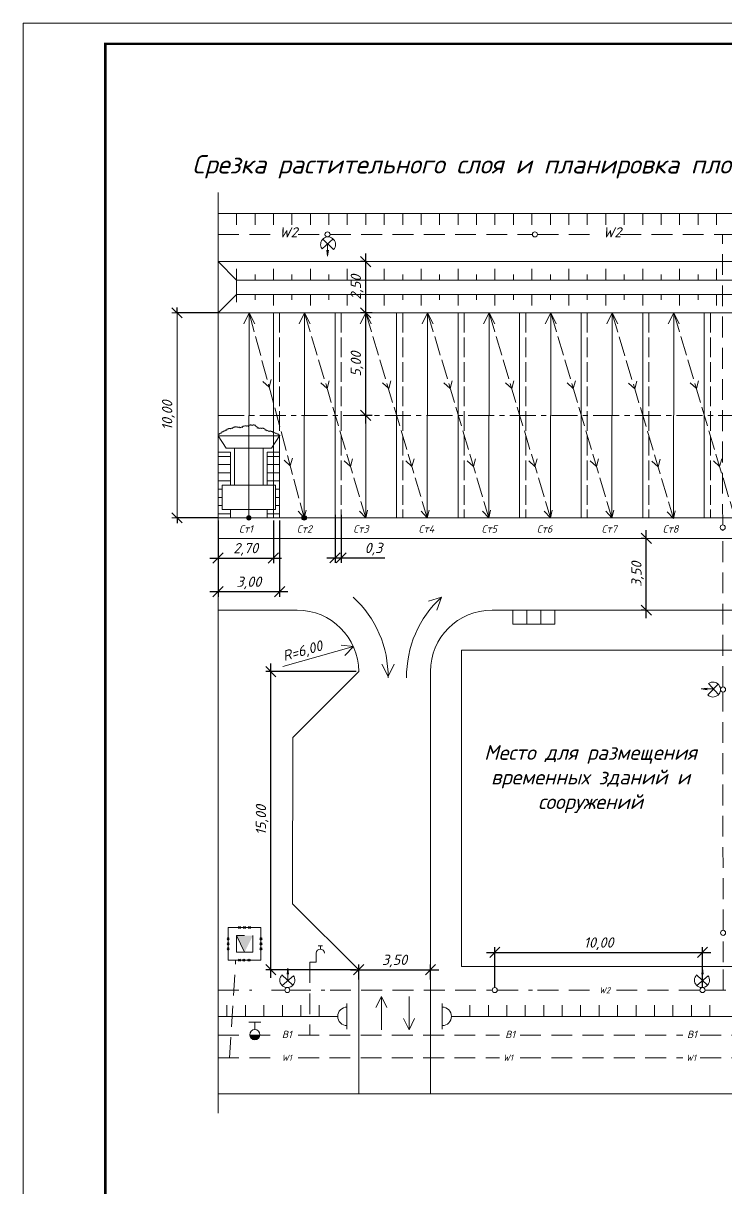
# Model space of a CAD drawing. Header units: millimetres. Extents: x 27137 to 30937, y -4667 to -569.
# Drawn here: x 28249.2 to 28420.4, y -3055.1 to -2771.2 of the extents above; entities that cross this region are included whole.
import ezdxf

# ---------------------------------------------------------------- set-up
doc = ezdxf.new("R2010")
doc.units = ezdxf.units.MM
doc.header["$LTSCALE"] = 0.4
for name, pattern in [('ACAD_ISO02W100', [15, 12, -3]), ('осевая', [50.8, 31.75, -6.35, 6.35, -6.35]), ('штриховаяX2', [38.1, 25.4, -12.7])]:
    doc.linetypes.add(name, pattern=pattern)
doc.layers.add('здания', color=7, linetype='Continuous', lineweight=40)
doc.styles.add('Isocpeur', font='isocpeui.ttf', dxfattribs={"height": 2.5})
doc.styles.get("Standard").update_dxf_attribs({"font": 'isocpeui.ttf', "height": 2.5})
doc.dimstyles.new('06', dxfattribs={"dimtxt": 2.5, "dimasz": 2.5, "dimexe": 1.25, "dimexo": 0.625, "dimtad": 1, "dimdec": 0, "dimlfac": 200, "dimtxsty": 'Standard', "dimblk": 'OBLIQUE', "dimcen": 2.5, "dimdle": 2, "dimadec": 0, "dimazin": 0, "dimtfac": 1, "dimtdec": 0, "dimtmove": 0, "dimatfit": 3, "dimldrblk": 'OBLIQUE', "dimfxl": 1, "dimarcsym": 0})

# ---------------------------------------------------------------- blocks, each defined once
blk = doc.blocks.new('_Oblique')
at = {"color": 0, "linetype": 'ByBlock', "lineweight": -2}
blk.add_line((-0.5, -0.5), (0.5, 0.5), dxfattribs=at)
blk = doc.blocks.new('*D385')
at = {"color": 0, "lineweight": -2, "transparency": 16777216}
for p, q in [((28401.06, -2916.28), (28401.06, -2894.78)), ((28400.43, -2896.78), (28399.81, -2896.78)), ((28400.43, -2914.28), (28399.81, -2914.28))]:
    blk.add_line(p, q, dxfattribs=at)
at = {"layer": 'Defpoints', "color": 0, "transparency": 16777216}
for p in [(28401.06, -2896.78), (28401.06, -2896.78), (28401.06, -2914.28)]:
    blk.add_point(p, dxfattribs=at)
at = {"color": 0, "lineweight": -2, "transparency": 16777216, "xscale": 2.5, "yscale": 2.5, "zscale": 2.5}
for p, rotation in [((28401.06, -2896.78), 90), ((28401.06, -2914.28), 270)]:
    blk.add_blockref('_Oblique', p, dxfattribs=dict(at, rotation=rotation))
at = {"color": 0, "lineweight": 15, "transparency": 16777216, "insert": (28398.93, -2905.53), "char_height": 2.5, "attachment_point": 5, "rotation": 90, "style": 'Isocpeur'}
blk.add_mtext('3,50', dxfattribs=at)
blk = doc.blocks.new('*D386')
at = {"color": 0, "lineweight": -2, "transparency": 16777216}
for p, q in [((28325.17, -2891.02), (28325.17, -2902.78)), ((28326.67, -2891.02), (28326.67, -2902.78)), ((28323.17, -2901.53), (28326.67, -2901.53)), ((28326.67, -2901.53), (28337.33, -2901.53))]:
    blk.add_line(p, q, dxfattribs=at)
at = {"layer": 'Defpoints', "color": 0, "transparency": 16777216}
for p in [(28325.17, -2890.39), (28326.67, -2890.39), (28326.67, -2901.53)]:
    blk.add_point(p, dxfattribs=at)
at = {"color": 0, "lineweight": -2, "transparency": 16777216, "xscale": 2.5, "yscale": 2.5, "zscale": 2.5, "rotation": 180}
blk.add_blockref('_Oblique', (28325.17, -2901.53), dxfattribs=at)
at = {"color": 0, "lineweight": -2, "transparency": 16777216, "xscale": 2.5, "yscale": 2.5, "zscale": 2.5}
blk.add_blockref('_Oblique', (28326.67, -2901.53), dxfattribs=at)
at = {"color": 0, "lineweight": 15, "transparency": 16777216, "insert": (28334.56, -2899.4), "char_height": 2.5, "attachment_point": 5, "style": 'Isocpeur'}
blk.add_mtext('0,3', dxfattribs=at)
blk = doc.blocks.new('*D387')
at = {"color": 0, "lineweight": -2, "transparency": 16777216}
for p, q in [((28296.67, -2892.4), (28296.67, -2911.02)), ((28311.66, -2892.4), (28311.66, -2911.02)), ((28294.67, -2909.77), (28313.66, -2909.77))]:
    blk.add_line(p, q, dxfattribs=at)
at = {"layer": 'Defpoints', "color": 0, "transparency": 16777216}
for p in [(28296.67, -2891.78), (28311.66, -2891.78), (28311.66, -2909.77)]:
    blk.add_point(p, dxfattribs=at)
at = {"color": 0, "lineweight": -2, "transparency": 16777216, "xscale": 2.5, "yscale": 2.5, "zscale": 2.5, "rotation": 180}
blk.add_blockref('_Oblique', (28296.67, -2909.77), dxfattribs=at)
at = {"color": 0, "lineweight": -2, "transparency": 16777216, "xscale": 2.5, "yscale": 2.5, "zscale": 2.5}
blk.add_blockref('_Oblique', (28311.66, -2909.77), dxfattribs=at)
at = {"color": 0, "lineweight": 15, "transparency": 16777216, "insert": (28304.17, -2907.64), "char_height": 2.5, "attachment_point": 5, "style": 'Isocpeur'}
blk.add_mtext('3,00', dxfattribs=at)
blk = doc.blocks.new('*D388')
at = {"color": 0, "lineweight": -2, "transparency": 16777216}
for p, q in [((28296.67, -2892.4), (28296.67, -2902.82)), ((28310.16, -2892.4), (28310.16, -2902.82)), ((28294.67, -2901.57), (28312.16, -2901.57))]:
    blk.add_line(p, q, dxfattribs=at)
at = {"layer": 'Defpoints', "color": 0, "transparency": 16777216}
for p in [(28296.67, -2891.78), (28310.16, -2891.78), (28310.16, -2901.57)]:
    blk.add_point(p, dxfattribs=at)
at = {"color": 0, "lineweight": -2, "transparency": 16777216, "xscale": 2.5, "yscale": 2.5, "zscale": 2.5, "rotation": 180}
blk.add_blockref('_Oblique', (28296.67, -2901.57), dxfattribs=at)
at = {"color": 0, "lineweight": -2, "transparency": 16777216, "xscale": 2.5, "yscale": 2.5, "zscale": 2.5}
blk.add_blockref('_Oblique', (28310.16, -2901.57), dxfattribs=at)
at = {"color": 0, "lineweight": 15, "transparency": 16777216, "insert": (28303.42, -2899.45), "char_height": 2.5, "attachment_point": 5, "style": 'Isocpeur'}
blk.add_mtext('2,70', dxfattribs=at)
blk = doc.blocks.new('*D351')
at = {"color": 0, "lineweight": -2, "transparency": 16777216}
for p, q in [((28334.21, -2841.78), (28331.42, -2841.78)), ((28332.67, -2868.78), (28332.67, -2839.78)), ((28334.21, -2866.78), (28331.42, -2866.78))]:
    blk.add_line(p, q, dxfattribs=at)
at = {"layer": 'Defpoints', "color": 0, "transparency": 16777216}
for p in [(28332.67, -2841.78), (28334.83, -2841.78), (28334.83, -2866.78)]:
    blk.add_point(p, dxfattribs=at)
at = {"color": 0, "lineweight": -2, "transparency": 16777216, "xscale": 2.5, "yscale": 2.5, "zscale": 2.5}
for p, rotation in [((28332.67, -2841.78), 90), ((28332.67, -2866.78), 270)]:
    blk.add_blockref('_Oblique', p, dxfattribs=dict(at, rotation=rotation))
at = {"color": 0, "lineweight": 15, "transparency": 16777216, "insert": (28330.54, -2854.28), "char_height": 2.5, "attachment_point": 5, "rotation": 90, "style": 'Isocpeur'}
blk.add_mtext('5,00', dxfattribs=at)
blk = doc.blocks.new('*D352')
at = {"color": 0, "lineweight": -2, "transparency": 16777216}
for p, q in [((28332.67, -2843.78), (28332.67, -2827.28)), ((28332.04, -2829.28), (28331.42, -2829.28)), ((28332.04, -2841.78), (28331.42, -2841.78))]:
    blk.add_line(p, q, dxfattribs=at)
at = {"layer": 'Defpoints', "color": 0, "transparency": 16777216}
for p in [(28332.67, -2829.28), (28332.67, -2829.28), (28332.67, -2841.78)]:
    blk.add_point(p, dxfattribs=at)
at = {"color": 0, "lineweight": -2, "transparency": 16777216, "xscale": 2.5, "yscale": 2.5, "zscale": 2.5}
for p, rotation in [((28332.67, -2829.28), 90), ((28332.67, -2841.78), 270)]:
    blk.add_blockref('_Oblique', p, dxfattribs=dict(at, rotation=rotation))
at = {"color": 0, "lineweight": 15, "transparency": 16777216, "insert": (28330.54, -2835.53), "char_height": 2.5, "attachment_point": 5, "rotation": 90, "style": 'Isocpeur'}
blk.add_mtext('2,50', dxfattribs=at)
blk = doc.blocks.new('*D358')
at = {"color": 0, "lineweight": -2, "transparency": 16777216}
for p, q in [((28362.12, -2997.75), (28416.75, -2997.75)), ((28364.12, -3006.33), (28364.12, -2996.5)), ((28414.75, -3006.33), (28414.75, -2996.5))]:
    blk.add_line(p, q, dxfattribs=at)
at = {"layer": 'Defpoints', "color": 0, "transparency": 16777216}
for p in [(28414.75, -2997.75), (28364.12, -3006.95), (28414.75, -3006.95)]:
    blk.add_point(p, dxfattribs=at)
at = {"color": 0, "lineweight": -2, "transparency": 16777216, "xscale": 2.5, "yscale": 2.5, "zscale": 2.5, "rotation": 180}
blk.add_blockref('_Oblique', (28364.12, -2997.75), dxfattribs=at)
at = {"color": 0, "lineweight": -2, "transparency": 16777216, "xscale": 2.5, "yscale": 2.5, "zscale": 2.5}
blk.add_blockref('_Oblique', (28414.75, -2997.75), dxfattribs=at)
at = {"color": 0, "lineweight": 15, "transparency": 16777216, "insert": (28389.44, -2995.63), "char_height": 2.5, "attachment_point": 5, "style": 'Isocpeur'}
blk.add_mtext('10,00', dxfattribs=at)
blk = doc.blocks.new('*D359')
at = {"color": 0, "lineweight": -2, "transparency": 16777216}
for p, q in [((28330.94, -3004.37), (28330.94, -3000.73)), ((28348.44, -3004.37), (28348.44, -3000.73)), ((28328.94, -3001.98), (28350.44, -3001.98))]:
    blk.add_line(p, q, dxfattribs=at)
at = {"layer": 'Defpoints', "color": 0, "transparency": 16777216}
for p in [(28348.44, -3001.98), (28330.94, -3005), (28348.44, -3005)]:
    blk.add_point(p, dxfattribs=at)
at = {"color": 0, "lineweight": -2, "transparency": 16777216, "xscale": 2.5, "yscale": 2.5, "zscale": 2.5, "rotation": 180}
blk.add_blockref('_Oblique', (28330.94, -3001.98), dxfattribs=at)
at = {"color": 0, "lineweight": -2, "transparency": 16777216, "xscale": 2.5, "yscale": 2.5, "zscale": 2.5}
blk.add_blockref('_Oblique', (28348.44, -3001.98), dxfattribs=at)
at = {"color": 0, "lineweight": 15, "transparency": 16777216, "insert": (28339.69, -2999.85), "char_height": 2.5, "attachment_point": 5, "style": 'Isocpeur'}
blk.add_mtext('3,50', dxfattribs=at)
blk = doc.blocks.new('*D399')
at = {"color": 0, "lineweight": -2, "transparency": 16777216}
for p, q in [((28309.52, -3003.98), (28309.52, -2927.28)), ((28330.32, -2929.28), (28308.27, -2929.28)), ((28330.32, -3001.98), (28308.27, -3001.98))]:
    blk.add_line(p, q, dxfattribs=at)
at = {"layer": 'Defpoints', "color": 0, "transparency": 16777216}
for p in [(28309.52, -2929.28), (28330.94, -2929.28), (28330.94, -3001.98)]:
    blk.add_point(p, dxfattribs=at)
at = {"color": 0, "lineweight": -2, "transparency": 16777216, "xscale": 2.5, "yscale": 2.5, "zscale": 2.5}
for p, rotation in [((28309.52, -2929.28), 90), ((28309.52, -3001.98), 270)]:
    blk.add_blockref('_Oblique', p, dxfattribs=dict(at, rotation=rotation))
at = {"color": 0, "lineweight": 15, "transparency": 16777216, "insert": (28307.4, -2965.47), "char_height": 2.5, "attachment_point": 5, "rotation": 90, "style": 'Isocpeur'}
blk.add_mtext('15,00', dxfattribs=at)

msp = doc.modelspace()

# ---------------------------------------------------------------- hatches: boundary and pattern name
at = {"lineweight": 15}
h = msp.add_hatch(color=256, dxfattribs=at)
h.dxf.hatch_style = 1
h.paths.add_polyline_path([(28304.7319, -2891.7754), (28304.1694, -2891.7754), (28303.6069, -2891.7754, 1)])
h.paths.add_polyline_path([(28304.1694, -2891.2129, 0.41421356), (28303.6069, -2891.7754), (28304.1694, -2891.7754)])
h = msp.add_hatch(color=256, dxfattribs=at)
h.dxf.hatch_style = 1
h.paths.add_polyline_path([(28303.8994, -2891.7754, 1), (28304.4394, -2891.7754)])
h.paths.add_polyline_path([(28304.1694, -2891.7754), (28304.4394, -2891.7754, 0.41421356), (28304.1694, -2891.5054)])
h.paths.add_polyline_path([(28304.1694, -2891.7754), (28304.1694, -2891.5054, 0.41421356), (28303.8994, -2891.7754)])
h = msp.add_hatch(color=256, dxfattribs=at)
h.dxf.hatch_style = 1
h.paths.add_polyline_path([(28304.1694, -2891.2129), (28304.1694, -2891.7754), (28304.7319, -2891.7754, 0.41421356)])
h = msp.add_hatch(color=256, dxfattribs=at)
h.dxf.hatch_style = 1
h.paths.add_polyline_path([(28318.1957, -2891.7754), (28317.6332, -2891.7754), (28317.0707, -2891.7754, 1)])
h.paths.add_polyline_path([(28317.6332, -2891.2129, 0.41421356), (28317.0707, -2891.7754), (28317.6332, -2891.7754)])
h = msp.add_hatch(color=256, dxfattribs=at)
h.dxf.hatch_style = 1
h.paths.add_polyline_path([(28318.2319, -2891.7754), (28317.6694, -2891.7754), (28317.1069, -2891.7754, 1)])
h.paths.add_polyline_path([(28317.6694, -2891.2129, 0.41421356), (28317.1069, -2891.7754), (28317.6694, -2891.7754)])
h = msp.add_hatch(color=256, dxfattribs=at)
h.dxf.hatch_style = 1
h.paths.add_polyline_path([(28317.6332, -2891.2129), (28317.6332, -2891.7754), (28318.1957, -2891.7754, 0.41421356)])
h = msp.add_hatch(color=256, dxfattribs=at)
h.dxf.hatch_style = 1
h.paths.add_polyline_path([(28317.6694, -2891.2129), (28317.6694, -2891.7754), (28318.2319, -2891.7754, 0.41421356)])
h = msp.add_hatch(color=256, dxfattribs=at)
h.dxf.hatch_style = 1
h.paths.add_polyline_path([(28303.1247, -2993.6596), (28301.1247, -2993.6596), (28303.1247, -2997.6596), (28303.1247, -2995.6596)])
h.paths.add_polyline_path([(28305.1247, -2993.6596), (28303.1247, -2993.6596), (28303.1247, -2995.6596), (28303.1247, -2997.6596)])
msp.add_hatch(color=256, dxfattribs=at).paths.add_polyline_path([(28306.8741, -3017.8156), (28305.637, -3017.8156), (28304.3998, -3017.8156, 1)])

# ---------------------------------------------------------------- linework, layer by layer
at = {"lineweight": 15, "ltscale": 0.5}
for p, q in [((28296.6694, -2812.4163), (28296.6694, -3032.2039)), ((28296.6694, -2822.6612), (28296.6694, -2817.6612)), ((28296.6694, -2831.857), (28296.6694, -2818.0919)), ((28296.6694, -2829.2754), (28296.6694, -2823.0254)), ((28322.0067, -2826.1622), (28324.7408, -2823.7635)), ((28324.7982, -2826.3698), (28322.1809, -2823.8198)), ((28323.3634, -2824.9719), (28323.3634, -2827.983)), ((28323.3634, -2827.983), (28323.1693, -2826.513)), ((28323.3634, -2827.983), (28323.5548, -2826.5167)), ((28296.6694, -2841.7754), (28296.6694, -2829.2754)), ((28296.6694, -2829.2754), (28328.0747, -2829.2754)), ((28328.0747, -2829.2754), (28697.8081, -2829.2754)), ((28301.1694, -2837.2754), (28301.1694, -2833.7754)), ((28301.1694, -2833.7754), (28697.8081, -2833.7754)), ((28301.1694, -2837.2754), (28697.8081, -2837.2754)), ((28296.6694, -2841.7754), (28304.2541, -2841.7754)), ((28296.6694, -2841.7754), (28296.6694, -2866.7754)), ((28296.6694, -2841.7754), (28447.0239, -2841.7754)), ((28304.1694, -2891.7754), (28304.2541, -2841.7754)), ((28310.1694, -2891.7754), (28310.1694, -2841.7754)), ((28317.6694, -2891.7754), (28317.7541, -2841.7754)), ((28325.1694, -2891.7754), (28325.1694, -2841.7754)), ((28332.6694, -2891.7754), (28332.6694, -2841.7754)), ((28340.1694, -2891.7754), (28340.1694, -2841.7754)), ((28347.6694, -2891.7754), (28347.7541, -2841.7754)), ((28355.1694, -2891.7754), (28355.1694, -2841.7754)), ((28362.6694, -2891.7754), (28362.7541, -2841.7754)), ((28370.1694, -2891.7754), (28370.1694, -2841.7754)), ((28377.6694, -2891.7754), (28377.7541, -2841.7754)), ((28385.1694, -2891.7754), (28385.1694, -2841.7754)), ((28392.6694, -2891.7754), (28392.7541, -2841.7754)), ((28400.1694, -2891.7754), (28400.1694, -2841.7754)), ((28407.6694, -2891.7754), (28407.7541, -2841.7754)), ((28415.1694, -2891.7754), (28415.1694, -2841.7754)), ((28296.6694, -2866.7754), (28296.6694, -2891.7754)), ((28296.6694, -2875.7813), (28296.6694, -2891.7754)), ((28296.6694, -2875.7813), (28296.6694, -2891.7754)), ((28311.6638, -2875.7813), (28311.6638, -2891.7754)), ((28296.6694, -2891.7754), (28831.521, -2891.7754)), ((28296.6694, -2891.7754), (28296.6694, -2896.7754)), ((28308.665, -2891.7754), (28311.6638, -2891.7754)), ((28296.6694, -2896.7754), (28831.521, -2896.7754)), ((28296.6694, -2896.7754), (28296.6694, -2914.2754)), ((28296.6694, -2896.7754), (28296.6694, -2914.2754)), ((28296.6694, -2914.2754), (28315.9404, -2914.2754)), ((28296.6694, -2914.2754), (28296.6694, -2991.6833)), ((28363.4404, -2914.2754), (28430.3823, -2914.2754)), ((28394.8678, -2914.2754), (28394.8678, -2914.2754)), ((28330.9404, -2929.2754), (28314.8705, -2945.3619)), ((28348.4404, -2929.2754), (28348.4404, -3032.2039)), ((28348.4404, -2933.2144), (28348.4404, -2933.2144)), ((28414.4288, -2933.5135), (28415.8987, -2933.3194)), ((28416.0419, -2934.9483), (28418.5919, -2932.331)), ((28416.2495, -2932.1568), (28418.6482, -2934.8909)), ((28417.4398, -2933.5135), (28414.4288, -2933.5135)), ((28414.4288, -2933.5135), (28415.8951, -2933.705)), ((28314.8705, -2945.3619), (28314.8249, -2985.9425)), ((28330.9404, -3001.9763), (28314.8249, -2985.9425)), ((28320.5869, -3000.1274), (28320.5869, -2997.9467)), ((28322.1, -2996.1575), (28321.1, -2996.1575)), ((28321.6, -2996.9336), (28321.6, -2996.1575)), ((28321.6, -2996.1575), (28322.1, -2996.1575)), ((28319.0344, -3000.1274), (28320.5869, -3000.1274)), ((28414.754, -3003.963), (28414.754, -2999.7642)), ((28414.754, -2999.7642), (28414.754, -3001.8636)), ((28312.2403, -3003.2313), (28314.8575, -3005.7813)), ((28315.0317, -3003.4389), (28312.2976, -3005.8376)), ((28313.675, -3001.6182), (28313.4836, -3003.0845)), ((28313.675, -3004.6292), (28313.675, -3001.6182)), ((28313.675, -3001.6182), (28313.8692, -3003.0881)), ((28330.9404, -3001.9763), (28330.9404, -3032.2039)), ((28413.3192, -3003.2313), (28415.9365, -3005.7813)), ((28416.1107, -3003.4389), (28413.3766, -3005.8376)), ((28414.754, -3001.6182), (28414.5626, -3003.0845)), ((28414.754, -3004.6292), (28414.754, -3001.6182)), ((28414.754, -3001.6182), (28414.9481, -3003.0881)), ((28296.6694, -3031.9225), (28296.6694, -3036.9225)), ((28296.6694, -3031.9225), (28296.6694, -3036.9225)), ((28296.6694, -3032.2039), (28544.8819, -3032.2039))]:
    msp.add_line(p, q, dxfattribs=at)
at = {"lineweight": 15}
for p, q in [((28296.6694, -2817.5795), (28410.1214, -2817.5795)), ((28296.6694, -2817.5795), (28301.1694, -2817.5795)), ((28296.6694, -2817.5795), (28413.6694, -2817.5795)), ((28296.6694, -2817.5795), (28831.521, -2817.5795)), ((28301.1694, -2820.2795), (28301.1694, -2817.5795)), ((28305.6694, -2820.2795), (28305.6694, -2817.5795)), ((28310.1694, -2820.2795), (28310.1694, -2817.5795)), ((28314.6694, -2820.2795), (28314.6694, -2817.5795)), ((28319.1694, -2820.2795), (28319.1694, -2817.5795)), ((28323.6694, -2820.2795), (28323.6694, -2817.5795)), ((28328.1694, -2820.2795), (28328.1694, -2817.5795)), ((28332.6694, -2820.2795), (28332.6694, -2817.5795)), ((28332.6694, -2820.2795), (28332.6694, -2817.5795)), ((28332.6694, -2820.2795), (28332.6694, -2817.5795)), ((28337.1694, -2820.2795), (28337.1694, -2817.5795)), ((28337.1694, -2820.2795), (28337.1694, -2817.5795)), ((28341.6694, -2820.2795), (28341.6694, -2817.5795)), ((28346.1694, -2820.2795), (28346.1694, -2817.5795)), ((28350.6694, -2820.2795), (28350.6694, -2817.5795)), ((28355.1694, -2820.2795), (28355.1694, -2817.5795)), ((28359.6694, -2820.2795), (28359.6694, -2817.5795)), ((28364.1694, -2820.2795), (28364.1694, -2817.5795)), ((28368.6694, -2820.2795), (28368.6694, -2817.5795)), ((28368.6694, -2820.2795), (28368.6694, -2817.5795)), ((28373.1694, -2820.2795), (28373.1694, -2817.5795)), ((28377.6694, -2820.2795), (28377.6694, -2817.5795)), ((28382.1694, -2820.2795), (28382.1694, -2817.5795)), ((28386.6694, -2820.2795), (28386.6694, -2817.5795)), ((28391.1694, -2820.2795), (28391.1694, -2817.5795)), ((28395.6694, -2820.2795), (28395.6694, -2817.5795)), ((28400.1694, -2820.2795), (28400.1694, -2817.5795)), ((28404.6694, -2820.2795), (28404.6694, -2817.5795)), ((28404.6694, -2820.2795), (28404.6694, -2817.5795)), ((28409.1694, -2820.2795), (28409.1694, -2817.5795)), ((28409.1694, -2820.2795), (28409.1694, -2817.5795)), ((28413.6694, -2820.2795), (28413.6694, -2817.5795)), ((28418.1694, -2820.2795), (28418.1694, -2817.5795)), ((28296.6694, -2829.2754), (28301.1694, -2833.7754)), ((28301.1694, -2833.7754), (28301.1694, -2831.0754)), ((28310.1694, -2833.7754), (28310.1694, -2831.0754)), ((28310.1694, -2833.7754), (28310.1694, -2831.0754)), ((28319.1694, -2833.7754), (28319.1694, -2831.0754)), ((28319.1694, -2833.7754), (28319.1694, -2831.0754)), ((28319.1694, -2833.7754), (28319.1694, -2831.0754)), ((28328.1694, -2833.7754), (28328.1694, -2831.0754)), ((28328.1694, -2833.7754), (28328.1694, -2831.0754)), ((28337.1694, -2833.7754), (28337.1694, -2831.0754)), ((28337.1694, -2833.7754), (28337.1694, -2831.0754)), ((28337.1694, -2833.7754), (28337.1694, -2831.0754)), ((28346.1694, -2833.7754), (28346.1694, -2831.0754)), ((28346.1694, -2833.7754), (28346.1694, -2831.0754)), ((28346.1694, -2833.7754), (28346.1694, -2831.0754)), ((28355.1694, -2833.7754), (28355.1694, -2831.0754)), ((28355.1694, -2833.7754), (28355.1694, -2831.0754)), ((28355.1694, -2833.7754), (28355.1694, -2831.0754)), ((28355.1694, -2833.7754), (28355.1694, -2831.0754)), ((28364.1694, -2833.7754), (28364.1694, -2831.0754)), ((28364.1694, -2833.7754), (28364.1694, -2831.0754)), ((28364.1694, -2833.7754), (28364.1694, -2831.0754)), ((28373.1694, -2833.7754), (28373.1694, -2831.0754)), ((28373.1694, -2833.7754), (28373.1694, -2831.0754)), ((28382.1694, -2833.7754), (28382.1694, -2831.0754)), ((28382.1694, -2833.7754), (28382.1694, -2831.0754)), ((28382.1694, -2833.7754), (28382.1694, -2831.0754)), ((28391.1694, -2833.7754), (28391.1694, -2831.0754)), ((28391.1694, -2833.7754), (28391.1694, -2831.0754)), ((28400.1694, -2833.7754), (28400.1694, -2831.0754)), ((28400.1694, -2833.7754), (28400.1694, -2831.0754)), ((28400.1694, -2833.7754), (28400.1694, -2831.0754)), ((28409.1694, -2833.7754), (28409.1694, -2831.0754)), ((28409.1694, -2833.7754), (28409.1694, -2831.0754)), ((28418.1694, -2833.7754), (28418.1694, -2831.0754)), ((28418.1694, -2833.7754), (28418.1694, -2831.0754)), ((28418.1694, -2833.7754), (28418.1694, -2831.0754)), ((28305.6694, -2833.7754), (28305.6694, -2832.4254)), ((28314.6694, -2833.7754), (28314.6694, -2832.4254)), ((28323.6694, -2833.7754), (28323.6694, -2832.4254)), ((28332.6694, -2833.7754), (28332.6694, -2832.4254)), ((28341.6694, -2833.7754), (28341.6694, -2832.4254)), ((28350.6694, -2833.7754), (28350.6694, -2832.4254)), ((28350.6694, -2833.7754), (28350.6694, -2832.4254)), ((28359.6694, -2833.7754), (28359.6694, -2832.4254)), ((28368.6694, -2833.7754), (28368.6694, -2832.4254)), ((28377.6694, -2833.7754), (28377.6694, -2832.4254)), ((28386.6694, -2833.7754), (28386.6694, -2832.4254)), ((28395.6694, -2833.7754), (28395.6694, -2832.4254)), ((28404.6694, -2833.7754), (28404.6694, -2832.4254)), ((28413.6694, -2833.7754), (28413.6694, -2832.4254)), ((28301.1694, -2836.4754), (28301.1694, -2839.1754)), ((28301.1694, -2837.2754), (28296.6694, -2841.7754)), ((28305.6694, -2837.2754), (28305.6694, -2838.6254)), ((28310.1694, -2837.2754), (28310.1694, -2839.9754)), ((28310.1694, -2837.2754), (28310.1694, -2839.9754)), ((28314.6694, -2837.2754), (28314.6694, -2838.6254)), ((28319.1694, -2837.2754), (28319.1694, -2839.9754)), ((28319.1694, -2837.2754), (28319.1694, -2839.9754)), ((28319.1694, -2837.2754), (28319.1694, -2839.9754)), ((28323.6694, -2837.2754), (28323.6694, -2838.6254)), ((28328.1694, -2837.2754), (28328.1694, -2839.9754)), ((28328.1694, -2837.2754), (28328.1694, -2839.9754)), ((28332.6694, -2837.2754), (28332.6694, -2838.6254)), ((28337.1694, -2837.2754), (28337.1694, -2839.9754)), ((28337.1694, -2837.2754), (28337.1694, -2839.9754)), ((28337.1694, -2837.2754), (28337.1694, -2839.9754)), ((28341.6694, -2837.2754), (28341.6694, -2838.6254)), ((28346.1694, -2837.2754), (28346.1694, -2839.9754)), ((28346.1694, -2837.2754), (28346.1694, -2839.9754)), ((28346.1694, -2837.2754), (28346.1694, -2839.9754)), ((28350.6694, -2837.2754), (28350.6694, -2838.6254)), ((28350.6694, -2837.2754), (28350.6694, -2838.6254)), ((28355.1694, -2837.2754), (28355.1694, -2839.9754)), ((28355.1694, -2837.2754), (28355.1694, -2839.9754)), ((28355.1694, -2837.2754), (28355.1694, -2839.9754)), ((28355.1694, -2837.2754), (28355.1694, -2839.9754)), ((28359.6694, -2837.2754), (28359.6694, -2838.6254)), ((28364.1694, -2837.2754), (28364.1694, -2839.9754)), ((28364.1694, -2837.2754), (28364.1694, -2839.9754)), ((28364.1694, -2837.2754), (28364.1694, -2839.9754)), ((28368.6694, -2837.2754), (28368.6694, -2838.6254)), ((28373.1694, -2837.2754), (28373.1694, -2839.9754)), ((28373.1694, -2837.2754), (28373.1694, -2839.9754)), ((28377.6694, -2837.2754), (28377.6694, -2838.6254)), ((28382.1694, -2837.2754), (28382.1694, -2839.9754)), ((28382.1694, -2837.2754), (28382.1694, -2839.9754)), ((28382.1694, -2837.2754), (28382.1694, -2839.9754)), ((28386.6694, -2837.2754), (28386.6694, -2838.6254)), ((28391.1694, -2837.2754), (28391.1694, -2839.9754)), ((28391.1694, -2837.2754), (28391.1694, -2839.9754)), ((28395.6694, -2837.2754), (28395.6694, -2838.6254)), ((28400.1694, -2837.2754), (28400.1694, -2839.9754)), ((28400.1694, -2837.2754), (28400.1694, -2839.9754)), ((28400.1694, -2837.2754), (28400.1694, -2839.9754)), ((28404.6694, -2837.2754), (28404.6694, -2838.6254)), ((28409.1694, -2837.2754), (28409.1694, -2839.9754)), ((28409.1694, -2837.2754), (28409.1694, -2839.9754)), ((28413.6694, -2837.2754), (28413.6694, -2838.6254)), ((28418.1694, -2837.2754), (28418.1694, -2839.9754)), ((28418.1694, -2837.2754), (28418.1694, -2839.9754)), ((28418.1694, -2837.2754), (28418.1694, -2839.9754)), ((28304.2541, -2841.7754), (28302.9041, -2844.4754)), ((28304.2541, -2841.7754), (28305.6041, -2844.4754)), ((28317.7541, -2841.7754), (28316.4041, -2844.4754)), ((28317.7541, -2841.7754), (28319.1041, -2844.4754)), ((28332.6694, -2841.7754), (28331.3194, -2844.4754)), ((28332.6694, -2841.7754), (28334.0194, -2844.4754)), ((28347.7541, -2841.7754), (28346.4041, -2844.4754)), ((28347.7541, -2841.7754), (28349.1041, -2844.4754)), ((28362.7541, -2841.7754), (28361.4041, -2844.4754)), ((28362.7541, -2841.7754), (28364.1041, -2844.4754)), ((28377.7541, -2841.7754), (28376.4041, -2844.4754)), ((28377.7541, -2841.7754), (28379.1041, -2844.4754)), ((28392.7541, -2841.7754), (28391.4041, -2844.4754)), ((28392.7541, -2841.7754), (28394.1041, -2844.4754)), ((28407.7541, -2841.7754), (28406.4041, -2844.4754)), ((28407.7541, -2841.7754), (28409.1041, -2844.4754)), ((28309.1236, -2859.9243), (28309.6398, -2858.0452)), ((28323.2505, -2860.21), (28323.7667, -2858.3309)), ((28338.2505, -2860.21), (28338.7667, -2858.3309)), ((28353.2505, -2860.21), (28353.7667, -2858.3309)), ((28368.2505, -2860.21), (28368.7667, -2858.3309)), ((28383.2505, -2860.21), (28383.7667, -2858.3309)), ((28398.2503, -2860.3371), (28398.7665, -2858.458)), ((28413.2505, -2860.21), (28413.7667, -2858.3309)), ((28296.6694, -2871.7828), (28298.6687, -2874.7817)), ((28296.6694, -2871.7828), (28311.6638, -2871.7828)), ((28296.6694, -2871.7828), (28311.6638, -2871.7828)), ((28311.6638, -2871.7828), (28309.6646, -2874.7817)), ((28296.6694, -2875.7813), (28299.6683, -2875.7813)), ((28298.6687, -2874.7817), (28309.6646, -2874.7817)), ((28298.6687, -2874.7817), (28300.6679, -2874.7817)), ((28299.6683, -2875.7813), (28299.6683, -2883.7784)), ((28300.6679, -2874.7817), (28300.6679, -2883.7784)), ((28309.6646, -2874.7817), (28307.6653, -2874.7817)), ((28307.6653, -2874.7817), (28307.6653, -2877.6331)), ((28307.6653, -2874.7817), (28307.6653, -2883.7784)), ((28307.6653, -2874.7817), (28307.6653, -2875.7813)), ((28308.665, -2883.7784), (28308.665, -2875.7813)), ((28308.665, -2875.7813), (28311.6638, -2875.7813)), ((28308.665, -2875.7813), (28308.665, -2876.781)), ((28296.6694, -2876.781), (28299.6683, -2876.781)), ((28296.6694, -2878.7802), (28299.6683, -2878.7802)), ((28299.6683, -2878.7802), (28299.6683, -2880.7795)), ((28308.665, -2876.781), (28311.6638, -2876.781)), ((28308.665, -2876.781), (28308.665, -2878.7802)), ((28308.665, -2878.7802), (28311.6638, -2878.7802)), ((28308.665, -2878.7802), (28308.665, -2880.7795)), ((28314.2665, -2879.0925), (28314.7827, -2877.2134)), ((28328.9188, -2879.2216), (28329.435, -2877.3425)), ((28343.9188, -2879.2216), (28344.435, -2877.3425)), ((28358.9188, -2879.2216), (28359.435, -2877.3425)), ((28373.9188, -2879.2216), (28374.435, -2877.3425)), ((28388.9188, -2879.2216), (28389.435, -2877.3425)), ((28403.9186, -2879.3487), (28404.4348, -2877.4696)), ((28418.9188, -2879.2216), (28419.435, -2877.3425)), ((28299.6683, -2880.7795), (28296.6694, -2880.7795)), ((28308.665, -2880.7795), (28311.6638, -2880.7795)), ((28296.6694, -2882.7787), (28299.6683, -2882.7787)), ((28296.6694, -2884.778), (28297.669, -2884.778)), ((28300.6679, -2883.7784), (28297.669, -2883.7784)), ((28297.669, -2883.7784), (28297.669, -2889.7761)), ((28300.6679, -2883.7784), (28307.6653, -2883.7784)), ((28307.6653, -2883.7784), (28310.6642, -2883.7784)), ((28307.6653, -2883.7784), (28308.665, -2883.7784)), ((28311.6638, -2882.7787), (28308.665, -2882.7787)), ((28310.6642, -2883.7784), (28310.6642, -2889.7761)), ((28311.6638, -2884.778), (28310.6642, -2884.778)), ((28296.6694, -2886.7772), (28297.669, -2886.7772)), ((28311.6638, -2886.7772), (28310.6642, -2886.7772)), ((28296.6694, -2888.7765), (28297.669, -2888.7765)), ((28296.6694, -2890.7758), (28299.6683, -2890.7758)), ((28310.6642, -2889.7761), (28297.669, -2889.7761)), ((28297.669, -2889.7761), (28299.6683, -2889.7761)), ((28299.6683, -2889.7761), (28299.6683, -2891.7754)), ((28308.665, -2891.7754), (28308.665, -2889.7761)), ((28311.6638, -2890.7758), (28308.665, -2890.7758)), ((28311.6638, -2888.7765), (28310.6642, -2888.7765)), ((28317.6694, -2891.7754), (28318.1102, -2889.8963)), ((28332.6694, -2891.8008), (28333.1101, -2889.9217)), ((28347.6694, -2891.8008), (28348.1101, -2889.9217)), ((28362.6694, -2891.8008), (28363.1101, -2889.9217)), ((28377.6694, -2891.8008), (28378.1101, -2889.9217)), ((28392.6694, -2891.8008), (28393.1101, -2889.9217)), ((28407.6692, -2891.9279), (28408.1099, -2890.0488)), ((28351.1295, -2911.1135), (28347.9244, -2912.1022)), ((28351.1295, -2911.1135), (28349.9973, -2914.2708)), ((28368.5006, -2914.2754), (28368.5006, -2917.716)), ((28371.9413, -2917.716), (28371.9413, -2914.2754)), ((28375.3819, -2914.2754), (28375.3819, -2917.716)), ((28378.7682, -2917.716), (28378.7682, -2914.2754)), ((28368.5006, -2917.716), (28378.7682, -2917.716)), ((28375.3819, -2917.716), (28371.9413, -2917.716)), ((28312.4319, -2928.0549), (28329.6418, -2923.1704)), ((28329.6418, -2923.1704), (28326.6694, -2922.7941)), ((28329.6418, -2923.1704), (28327.5681, -2925.3401)), ((28338.1175, -2930.4338), (28336.6175, -2927.4338)), ((28338.1175, -2930.4338), (28339.6175, -2927.4338)), ((28299.1247, -2991.6596), (28307.1247, -2991.6596)), ((28299.1247, -2999.6596), (28299.1247, -2991.6596)), ((28301.6469, -2991.4096), (28302.1469, -2991.9096)), ((28302.1469, -2991.4096), (28301.6469, -2991.9096)), ((28302.8747, -2991.4096), (28303.3747, -2991.9096)), ((28303.3747, -2991.4096), (28302.8747, -2991.9096)), ((28304.1047, -2991.4096), (28304.6047, -2991.9096)), ((28304.6047, -2991.4096), (28304.1047, -2991.9096)), ((28307.1247, -2991.6596), (28307.1247, -2999.6596)), ((28298.8747, -2994.1796), (28299.3747, -2994.6796)), ((28299.3747, -2994.1796), (28298.8747, -2994.6796)), ((28298.8747, -2995.4096), (28299.3747, -2995.9096)), ((28299.3747, -2995.4096), (28298.8747, -2995.9096)), ((28299.1247, -2995.6596), (28299.1247, -2994.4296)), ((28299.1247, -2995.6596), (28299.1247, -2996.8896)), ((28301.1247, -2997.6596), (28301.1247, -2993.6596)), ((28301.1247, -2993.6596), (28303.1247, -2993.6596)), ((28303.1247, -2997.6596), (28301.1247, -2993.6596)), ((28301.1247, -2993.6596), (28303.1247, -2997.6596)), ((28305.1247, -2993.6596), (28305.1247, -2997.6596)), ((28306.8747, -2994.1796), (28307.3747, -2994.6796)), ((28307.3747, -2994.1796), (28306.8747, -2994.6796)), ((28306.8747, -2994.6796), (28306.8747, -2994.6796)), ((28306.8747, -2995.4096), (28307.3747, -2995.9096)), ((28307.3747, -2995.4096), (28306.8747, -2995.9096)), ((28306.8747, -2995.9096), (28306.8747, -2995.9096)), ((28298.8747, -2996.6396), (28299.3747, -2997.1396)), ((28299.3747, -2996.6396), (28298.8747, -2997.1396)), ((28299.1247, -2996.8896), (28299.1247, -2996.8896)), ((28303.1247, -2997.6596), (28301.1247, -2997.6596)), ((28305.1247, -2997.6596), (28303.1247, -2997.6596)), ((28306.8747, -2996.6396), (28307.3747, -2997.1396)), ((28307.3747, -2996.6396), (28306.8747, -2997.1396)), ((28306.8747, -2997.1396), (28306.8747, -2997.1396)), ((28307.1247, -2999.6596), (28299.1247, -2999.6596)), ((28301.6469, -2999.4096), (28302.1469, -2999.9096)), ((28302.1469, -2999.4096), (28301.6469, -2999.9096)), ((28302.7239, -2999.3942), (28303.2239, -2999.8942)), ((28303.2239, -2999.3942), (28302.7239, -2999.8942)), ((28302.9739, -2999.6442), (28304.2039, -2999.6442)), ((28303.9539, -2999.3942), (28304.4539, -2999.8942)), ((28304.4539, -2999.3942), (28303.9539, -2999.8942)), ((28336.4691, -3008.5164), (28335.1191, -3011.2164)), ((28336.4691, -3008.5164), (28336.4691, -3016.6091)), ((28336.4691, -3008.5164), (28336.4691, -3013.0164)), ((28336.4691, -3008.5164), (28336.4691, -3011.2164)), ((28336.4691, -3008.5164), (28337.8191, -3011.2164)), ((28343.2207, -3016.6091), (28343.2207, -3008.5164)), ((28298.8311, -3013.3517), (28298.8311, -3010.6517)), ((28298.8311, -3013.3517), (28298.8311, -3010.6517)), ((28303.3311, -3013.3517), (28303.3311, -3010.6517)), ((28303.3311, -3013.3517), (28303.3311, -3010.6517)), ((28307.8311, -3013.3517), (28307.8311, -3010.6517)), ((28307.8311, -3013.3517), (28307.8311, -3010.6517)), ((28307.8311, -3013.3517), (28307.8311, -3010.6517)), ((28307.8311, -3013.3517), (28307.8311, -3010.6517)), ((28307.8311, -3013.3517), (28307.8311, -3010.6517)), ((28307.8311, -3013.3517), (28307.8311, -3010.6517)), ((28312.3311, -3013.3517), (28312.3311, -3010.6517)), ((28312.3311, -3013.3517), (28312.3311, -3010.6517)), ((28316.8311, -3013.3517), (28316.8311, -3010.6517)), ((28316.8311, -3013.3517), (28316.8311, -3010.6517)), ((28316.8311, -3013.3517), (28316.8311, -3010.6517)), ((28316.8311, -3013.3517), (28316.8311, -3010.6517)), ((28316.8311, -3013.3517), (28316.8311, -3010.6517)), ((28316.8311, -3013.3517), (28316.8311, -3010.6517)), ((28321.3311, -3013.3517), (28321.3311, -3010.6517)), ((28321.3311, -3013.3517), (28321.3311, -3010.6517)), ((28328.0811, -3016.5017), (28328.0811, -3010.2017)), ((28351.2997, -3010.2017), (28351.2997, -3016.5017)), ((28351.2997, -3013.3517), (28351.2997, -3012.5276)), ((28358.0497, -3013.3517), (28358.0497, -3010.6517)), ((28358.0497, -3013.3517), (28358.0497, -3010.6517)), ((28362.5497, -3013.3517), (28362.5497, -3010.6517)), ((28362.5497, -3013.3517), (28362.5497, -3010.6517)), ((28367.0497, -3013.3517), (28367.0497, -3010.6517)), ((28367.0497, -3013.3517), (28367.0497, -3010.6517)), ((28371.5497, -3013.3517), (28371.5497, -3010.6517)), ((28371.5497, -3013.3517), (28371.5497, -3010.6517)), ((28371.5497, -3013.3517), (28371.5497, -3010.6517)), ((28371.5497, -3013.3517), (28371.5497, -3010.6517)), ((28376.0497, -3013.3517), (28376.0497, -3010.6517)), ((28376.0497, -3013.3517), (28376.0497, -3010.6517)), ((28380.5497, -3013.3517), (28380.5497, -3010.6517)), ((28380.5497, -3013.3517), (28380.5497, -3010.6517)), ((28385.0497, -3013.3517), (28385.0497, -3010.6517)), ((28385.0497, -3013.3517), (28385.0497, -3010.6517)), ((28385.0497, -3013.3517), (28385.0497, -3010.6517)), ((28385.0497, -3013.3517), (28385.0497, -3010.6517)), ((28389.5497, -3013.3517), (28389.5497, -3010.6517)), ((28389.5497, -3013.3517), (28389.5497, -3010.6517)), ((28394.0497, -3013.3517), (28394.0497, -3010.6517)), ((28394.0497, -3013.3517), (28394.0497, -3010.6517)), ((28398.5497, -3013.3517), (28398.5497, -3010.6517)), ((28398.5497, -3013.3517), (28398.5497, -3010.6517)), ((28398.5497, -3013.3517), (28398.5497, -3010.6517)), ((28398.5497, -3013.3517), (28398.5497, -3010.6517)), ((28403.0497, -3013.3517), (28403.0497, -3010.6517)), ((28403.0497, -3013.3517), (28403.0497, -3010.6517)), ((28407.5497, -3013.3517), (28407.5497, -3010.6517)), ((28407.5497, -3013.3517), (28407.5497, -3010.6517)), ((28412.0497, -3013.3517), (28412.0497, -3010.6517)), ((28412.0497, -3013.3517), (28412.0497, -3010.6517)), ((28412.0497, -3013.3517), (28412.0497, -3010.6517)), ((28412.0497, -3013.3517), (28412.0497, -3010.6517)), ((28416.5497, -3013.3517), (28416.5497, -3010.6517)), ((28416.5497, -3013.3517), (28416.5497, -3010.6517)), ((28325.8311, -3013.3517), (28296.6694, -3013.3517)), ((28304.1736, -3014.7467), (28305.6314, -3014.7467)), ((28305.6314, -3016.5778), (28305.6314, -3014.7467)), ((28305.6314, -3014.7467), (28307.0891, -3014.7467)), ((28328.0811, -3013.3517), (28328.0811, -3014.1758)), ((28343.2207, -3016.6091), (28341.8707, -3013.9091)), ((28343.2207, -3016.6091), (28344.5707, -3013.9091)), ((28353.5497, -3013.3517), (28430.3823, -3013.3517))]:
    msp.add_line(p, q, dxfattribs=at)
at = {"linetype": 'штриховаяX2', "lineweight": 15, "ltscale": 0.5}
for p, q in [((28296.6694, -2822.6473), (28310.192, -2822.6473)), ((28316.194, -2822.6473), (28322.7274, -2822.6473)), ((28323.9606, -2822.6473), (28373.2981, -2822.6473)), ((28374.5313, -2822.6473), (28389.6732, -2822.6473)), ((28394.7071, -2822.6473), (28423.9339, -2822.6473)), ((28419.6705, -2893.4927), (28419.6001, -2822.6473)), ((28419.7097, -2933.0251), (28419.6717, -2894.726)), ((28419.7687, -2992.3693), (28419.711, -2934.2543)), ((28419.7764, -3000.1529), (28419.7699, -2993.6027)), ((28299.4861, -3023.4755), (28300.9438, -2999.6596)), ((28319.0344, -3000.1274), (28319.0344, -3017.9077)), ((28419.7668, -3006.9625), (28419.7612, -3001.386)), ((28296.6694, -3006.9625), (28304.9284, -3006.9625)), ((28309.6478, -3006.9625), (28310.192, -3006.9625)), ((28310.192, -3006.9625), (28312.931, -3006.9625)), ((28314.1641, -3006.9625), (28322.7274, -3006.9625)), ((28323.9606, -3006.9625), (28363.5016, -3006.9625)), ((28364.7347, -3006.9625), (28373.2981, -3006.9625)), ((28374.5313, -3006.9625), (28389.0357, -3006.9625)), ((28393.755, -3006.9625), (28414.1374, -3006.9625)), ((28415.3705, -3006.9625), (28423.9339, -3006.9625)), ((28296.6694, -3017.9077), (28310.192, -3017.9077)), ((28316.194, -3017.9077), (28365.2946, -3017.9077)), ((28370.2999, -3017.9077), (28409.9251, -3017.9077)), ((28414.2005, -3017.9077), (28430.3823, -3017.9077)), ((28296.6694, -3023.4755), (28310.192, -3023.4755)), ((28316.194, -3023.4755), (28365.2946, -3023.4755)), ((28370.2999, -3023.4755), (28409.9251, -3023.4755)), ((28414.2005, -3023.4755), (28430.3823, -3023.4755))]:
    msp.add_line(p, q, dxfattribs=at)
at = {"ltscale": 0.5}
for p, q in [((28285.4194, -2840.5254), (28287.9194, -2843.0254)), ((28286.6694, -2841.7754), (28286.6694, -2840.4754)), ((28296.6694, -2841.7754), (28286.6694, -2841.7754)), ((28285.4194, -2890.5254), (28287.9194, -2893.0254)), ((28296.6694, -2891.7754), (28286.6694, -2891.7754)), ((28286.6694, -2891.7754), (28286.6694, -2893.0754))]:
    msp.add_line(p, q, dxfattribs=at)
at = {"linetype": 'ACAD_ISO02W100', "lineweight": 15}
for p, q in [((28304.2541, -2841.7754), (28317.6694, -2891.7754)), ((28311.6694, -2841.7754), (28311.6694, -2891.7754)), ((28317.7541, -2841.7754), (28332.6694, -2891.8008)), ((28326.6694, -2841.7754), (28326.6694, -2891.7754)), ((28332.6694, -2841.7754), (28347.6694, -2891.8008)), ((28341.6694, -2841.7754), (28341.6694, -2891.7754)), ((28347.7541, -2841.7754), (28362.6694, -2891.8008)), ((28356.6694, -2841.7754), (28356.6694, -2891.7754)), ((28362.7541, -2841.7754), (28377.6694, -2891.8008)), ((28371.6694, -2841.7754), (28371.6694, -2891.7754)), ((28377.7541, -2841.7754), (28392.6694, -2891.8008)), ((28386.6694, -2841.7754), (28386.6694, -2891.7754)), ((28392.7539, -2841.9025), (28407.6692, -2891.9279)), ((28401.6694, -2841.7754), (28401.6694, -2891.7754)), ((28407.7541, -2841.7754), (28422.6694, -2891.8008)), ((28416.6694, -2841.7754), (28416.6694, -2891.7754)), ((28309.1236, -2859.9243), (28307.6084, -2858.5469)), ((28323.2505, -2860.21), (28321.7353, -2858.8326)), ((28338.2505, -2860.21), (28336.7353, -2858.8326)), ((28353.2505, -2860.21), (28351.7353, -2858.8326)), ((28368.2505, -2860.21), (28366.7353, -2858.8326)), ((28383.2505, -2860.21), (28381.7353, -2858.8326)), ((28398.2503, -2860.3371), (28396.7351, -2858.9597)), ((28413.2505, -2860.21), (28411.7353, -2858.8326)), ((28314.2665, -2879.0925), (28312.7514, -2877.7151)), ((28328.9188, -2879.2216), (28327.4037, -2877.8442)), ((28343.9188, -2879.2216), (28342.4037, -2877.8442)), ((28358.9188, -2879.2216), (28357.4037, -2877.8442)), ((28373.9188, -2879.2216), (28372.4037, -2877.8442)), ((28388.9188, -2879.2216), (28387.4037, -2877.8442)), ((28403.9186, -2879.3487), (28402.4035, -2877.9713)), ((28418.9188, -2879.2216), (28417.4037, -2877.8442)), ((28317.6694, -2891.7754), (28316.1543, -2890.1359)), ((28332.6694, -2891.8008), (28331.1542, -2890.1613)), ((28347.6694, -2891.8008), (28346.1542, -2890.1613)), ((28362.6694, -2891.8008), (28361.1542, -2890.1613)), ((28377.6694, -2891.8008), (28376.1542, -2890.1613)), ((28392.6694, -2891.8008), (28391.1542, -2890.1613)), ((28407.6692, -2891.9279), (28406.154, -2890.2884))]:
    msp.add_line(p, q, dxfattribs=at)
at = {"linetype": 'осевая', "lineweight": 15, "ltscale": 0.5}
for p, q in [((28296.6694, -2866.7754), (28697.8081, -2866.7754)), ((28332.6694, -2891.7754), (28332.6694, -2886.1657)), ((28299.6683, -2891.7754), (28296.6694, -2891.7754)), ((28311.6694, -2891.7754), (28310.1694, -2891.7754)), ((28310.1694, -2891.7754), (28317.6694, -2891.7754)), ((28325.1694, -2891.7754), (28400.1694, -2891.7754)), ((28325.1694, -2891.7754), (28332.6694, -2891.7754))]:
    msp.add_line(p, q, dxfattribs=at)
at = {"linetype": 'ACAD_ISO02W100', "lineweight": 15, "ltscale": 0.5}
msp.add_line((28296.6694, -2891.7754), (28311.6694, -2891.7754), dxfattribs=at)
at = {"color": 7, "lineweight": 15}
msp.add_lwpolyline([(28249.1837, -3365.1633), (29090.1837, -3365.1633), (29090.1837, -2771.1633), (28249.1837, -2771.1633)], close=True, dxfattribs=at)
at = {"lineweight": 15, "const_width": 0.6}
msp.add_lwpolyline([(28269.1837, -3360.1633), (29085.1837, -3360.1633), (29085.1837, -2776.1633), (28269.1837, -2776.1633)], close=True, dxfattribs=at)
msp.add_lwpolyline([(28269.1837, -2776.1633), (29085.1837, -2776.1633), (29085.1837, -3360.1633), (28269.1837, -3360.1633)], dxfattribs=at)
at = {"lineweight": 15}
msp.add_lwpolyline([(28296.6679, -2871.752, -0.52056705), (28296.9835, -2871.3578, -0.52056705), (28296.9835, -2871.3578, -0.52056705), (28297.457, -2871.1737, -0.52056705), (28297.457, -2871.1737, -0.52056705), (28297.8253, -2870.832, -0.52056705), (28297.8253, -2870.832, -0.52056705), (28298.2987, -2870.6217, -0.52056705), (28298.2987, -2870.6217, -0.52056705), (28298.7722, -2870.4114, -0.52056705), (28298.7722, -2870.4114, -0.52056705), (28299.1668, -2870.096, -0.52056705), (28299.1668, -2870.096, -0.52056705), (28299.6928, -2870.096, -0.52056705), (28299.6928, -2870.096, -0.52056705), (28300.1926, -2870.0171, -0.52056705), (28300.1926, -2870.0171, -0.52056705), (28300.5872, -2869.7017, -0.52056705), (28300.5872, -2869.7017, -0.52056705), (28301.087, -2869.6754, -0.52056705), (28301.087, -2869.6754, -0.52056705), (28301.5867, -2869.7543, -0.52056705), (28301.5867, -2869.7543, -0.52056705), (28302.0865, -2869.8594, -0.52056705), (28302.0865, -2869.8594, -0.52056705), (28302.5863, -2869.7017, -0.52056705), (28302.5863, -2869.7017, -0.52056705), (28303.0335, -2869.4388, -0.52056705), (28303.0335, -2869.4388, -0.52056705), (28303.5595, -2869.4388, -0.52056705), (28303.5595, -2869.4388, -0.52056705), (28304.0593, -2869.5177, -0.52056705), (28304.0593, -2869.5177, -0.52056705), (28304.4802, -2869.2023, -0.52056705), (28304.4802, -2869.2023, -0.52056705), (28304.98, -2869.2548, -0.52056705), (28304.98, -2869.2548, -0.52056705), (28305.4797, -2869.1497, -0.52056705), (28305.4797, -2869.1497, -0.52056705), (28305.9006, -2869.4651, -0.52056705), (28305.9006, -2869.4651, -0.52056705), (28306.2162, -2869.8857, -0.52056705), (28306.2162, -2869.8857, -0.52056705), (28306.716, -2870.0171, -0.52056705), (28306.716, -2870.0171, -0.52056705), (28307.2421, -2870.0171, -0.52056705), (28307.2421, -2870.0171, -0.52056705), (28307.7682, -2870.0171, -0.52056705), (28307.7682, -2870.0171, -0.52056705), (28308.1364, -2870.3851, -0.52056705), (28308.1364, -2870.3851, -0.52056705), (28308.6099, -2870.5692, -0.52056705), (28308.6099, -2870.5692, -0.52056705), (28309.1097, -2870.7269, -0.52056705), (28309.1097, -2870.7269, -0.52056705), (28309.6358, -2870.7269, -0.52056705), (28309.6358, -2870.7269, -0.52056705), (28310.0829, -2870.9897, -0.52056705), (28310.0829, -2870.9897, -0.52056705), (28310.5564, -2871.2, -0.52056705), (28310.5564, -2871.2, -0.52056705), (28311.0562, -2871.3315, -0.52056705), (28311.0562, -2871.3315, -0.52056705), (28311.5034, -2871.568, -0.52056705), (28311.5034, -2871.568, -0.52056705), (28311.6875, -2871.8046)], format="xyb", dxfattribs=at)
at = {"lineweight": 15, "ltscale": 0.5}
msp.add_lwpolyline([(28356.0118, -2924.0699), (28426.2717, -2924.0699), (28426.2717, -3001.2254), (28356.0118, -3001.2254)], close=True, dxfattribs=at)
for centre in [(28323.344, -2822.6565), (28373.9147, -2822.6565), (28419.6711, -2894.1093), (28419.7606, -2933.6397), (28419.7687, -2992.986), (28313.5475, -3006.95), (28364.1182, -3006.95), (28414.754, -3006.95)]:
    msp.add_circle(centre, 0.6167, dxfattribs=at)
at = {"lineweight": 15}
for centre, radius in [((28304.1694, -2891.7754), 0.5625), ((28304.1694, -2891.7754), 0.27), ((28317.6332, -2891.7754), 0.5625), ((28317.6694, -2891.7754), 0.5625), ((28305.637, -3017.8156), 1.2372)]:
    msp.add_circle(centre, radius, dxfattribs=at)
at = {"lineweight": 15, "ltscale": 0.5}
for centre, radius, start, end in [((28323.4895, -2825.0948), 1.8271, 315.74633, 215.748105), ((28315.9404, -2929.2754), 15, 0, 90), ((28363.4404, -2929.2754), 15, 90, 180), ((28417.3169, -2933.6397), 1.8271, 225.74633, 125.748105), ((28321.6, -2997.9467), 1.0131, 0, 180), ((28313.5489, -3004.5063), 1.8271, 135.74633, 35.748105), ((28414.6279, -3004.5063), 1.8271, 135.74633, 35.748105)]:
    msp.add_arc(centre, radius, start, end, dxfattribs=at)
at = {"lineweight": 15}
for centre, radius, start, end in [((28311.9444, -2930.4338), 26.1731, 359.24811, 47.576213), ((28368.7861, -2930.4338), 26.1731, 132.423787, 180.75189), ((28328.0811, -3013.3517), 2.25, 90, 270), ((28351.2997, -3013.3517), 2.25, 270, 90)]:
    msp.add_arc(centre, radius, start, end, dxfattribs=at)
at = {"layer": 'здания', "color": 7, "lineweight": 20}
for p, q in [((28291.866, -2841.7754), (28285.4194, -2841.7754)), ((28286.6694, -2891.7754), (28286.6694, -2841.7754)), ((28291.866, -2891.7754), (28285.4194, -2891.7754))]:
    msp.add_line(p, q, dxfattribs=at)

# ---------------------------------------------------------------- texts
at = {"lineweight": 15, "style": 'Isocpeur'}
for s, width, insert, char_height, attachment_point in [('Срезка растительного слоя и планировка площадей', 148.56988, (28364.9612, -2809.0224), 4.5, 8), ('Место для размещения временных зданий и сооружений', 62.337472, (28387.4583, -2955.4801), 3.6, 5)]:
    msp.add_mtext_dynamic_manual_height_columns(s, width=width, gutter_width=12.5, heights=[0], dxfattribs=dict(at, insert=insert, char_height=char_height, attachment_point=attachment_point))
at = {"linetype": 'штриховаяX2', "lineweight": 15, "attachment_point": 1, "style": 'Isocpeur'}
for s, insert, char_height in [('W2', (28311.576, -2820.8944), 2.48181), ('W2', (28390.4884, -2820.8944), 2.48181), ('W2', (28389.5357, -3006.2401), 1.5), ('W1', (28312.205, -3022.7044), 1.5), ('W1', (28366.1163, -3022.7044), 1.5), ('W1', (28410.7469, -3022.7044), 1.5)]:
    msp.add_mtext_dynamic_manual_height_columns(s, width=3.719358, gutter_width=12.5, heights=[0], dxfattribs=dict(at, insert=insert, char_height=char_height))
at = {"linetype": 'ACAD_ISO02W100', "lineweight": 15, "char_height": 1.8, "attachment_point": 1, "style": 'Isocpeur'}
for s, insert in [('Ст1', (28301.7789, -2893.5884)), ('Ст2', (28315.8732, -2893.5884)), ('Ст3', (28329.6256, -2893.5884)), ('Ст4', (28345.5473, -2893.5884)), ('Ст5', (28360.8964, -2893.5884)), ('Ст6', (28374.3718, -2893.5884)), ('Ст7', (28390.1548, -2893.5884)), ('Ст8', (28405.0628, -2893.5884)), ('В1', (28312.2218, -3016.8623)), ('В1', (28366.6544, -3016.8623)), ('В1', (28410.9722, -3016.8623))]:
    msp.add_mtext_dynamic_manual_height_columns(s, width=8.608704, gutter_width=12.5, heights=[0], dxfattribs=dict(at, insert=insert))
at = {"lineweight": 15, "insert": (28317.3113, -2924.4611), "char_height": 2.5, "attachment_point": 5, "rotation": 15.84478, "style": 'Isocpeur'}
msp.add_mtext('R=6,00', dxfattribs=at)
at = {"layer": 'здания', "color": 7, "lineweight": 20, "insert": (28284.5444, -2866.7754), "char_height": 2.5, "attachment_point": 5, "rotation": 90, "style": 'Isocpeur'}
msp.add_mtext('10,00', dxfattribs=at)

# ---------------------------------------------------------------- dimensions: what is measured, and where the dimension line sits
at = {"lineweight": 15}
for p1, p2, distance, text, picture, middle in [((28332.6694, -2841.7754), (28332.6694, -2829.2754), 0, '2,50', '*D352', (28330.5444, -2835.5254)), ((28334.8329, -2866.7754), (28334.8329, -2841.7754), 2.1635, '5,00', '*D351', (28330.5444, -2854.2754)), ((28296.6694, -2891.7754), (28311.6638, -2891.7754), -17.9911, '3,00', '*D387', (28304.1666, -2907.6415)), ((28296.6694, -2891.7754), (28310.1644, -2891.7754), -9.7988, '2,70', '*D388', (28303.4169, -2899.4492)), ((28401.0595, -2914.2754), (28401.0595, -2896.7754), 0, '3,50', '*D385', (28398.9345, -2905.5254)), ((28330.9404, -3004.9975), (28348.4404, -3004.9975), 3.0212, '3,50', '*D359', (28339.6904, -2999.8513))]:
    dim = msp.add_aligned_dim(p1=p1, p2=p2, distance=distance, text=text, dimstyle='06', override={"dimtxsty": 'Isocpeur'}, dxfattribs=at)
    dim.commit()
    dim.dimension.update_dxf_attribs({"geometry": picture, "text_midpoint": middle})
for base, p1, p2, angle, text, picture, middle in [((28326.6694, -2901.5276), (28325.1694, -2890.3938), (28326.6694, -2890.3938), 0, '0,3', '*D386', (28334.5573, -2901.5276)), ((28309.5206, -2929.2754), (28330.9404, -3001.9763), (28330.9404, -2929.2754), 90, '15,00', '*D399', (28309.5206, -2965.4668)), ((28414.754, -2997.7531), (28364.1182, -3006.95), (28414.754, -3006.95), 0, '10,00', '*D358', (28389.4361, -2997.7531))]:
    dim = msp.add_linear_dim(base=base, p1=p1, p2=p2, angle=angle, text=text, dimstyle='06', override={"dimtxsty": 'Isocpeur'}, dxfattribs=at)
    dim.commit()
    dim.dimension.update_dxf_attribs({"geometry": picture, "text_midpoint": middle, "dimtype": 161})

doc.saveas('drawing.dxf')
